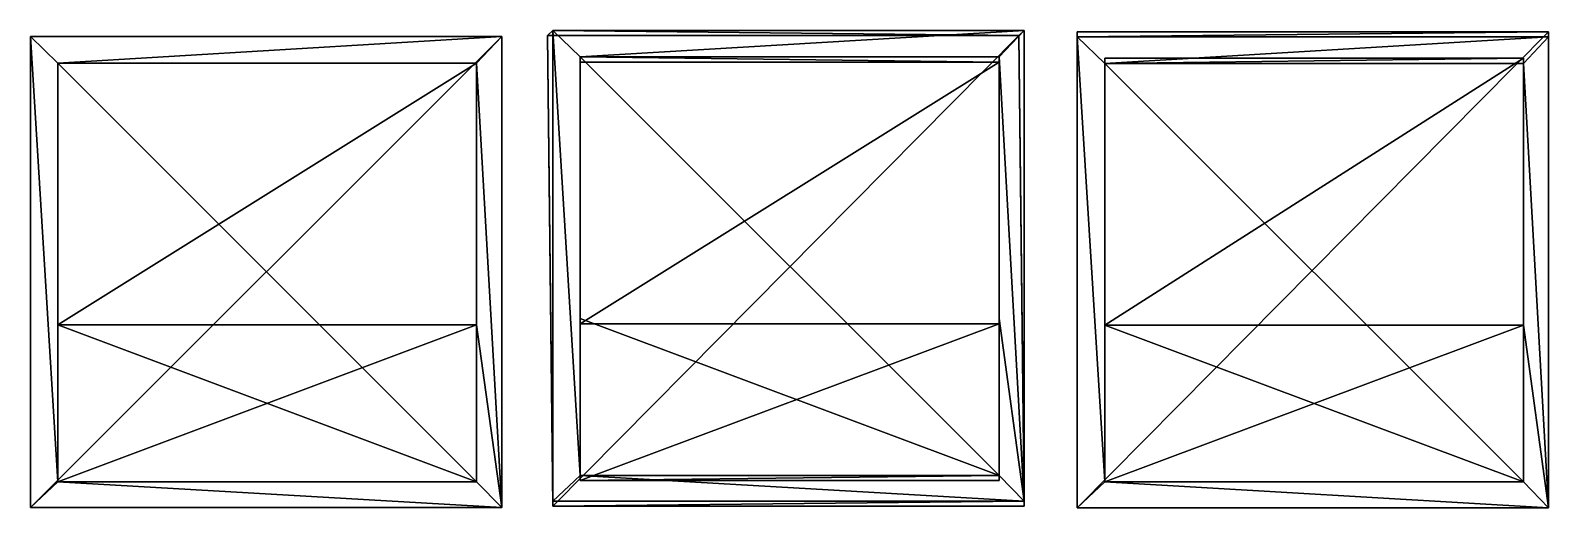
# Model space of a CAD drawing. Header units: metres. Extents: x 0 to 99.4, y 0 to 49.2.
# Drawn here: x 50 to 78.99, y 20.02 to 29.15 of the extents above; entities that cross this region are included whole.
import ezdxf

# ---------------------------------------------------------------- set-up
doc = ezdxf.new("R2010")
doc.units = ezdxf.units.M

msp = doc.modelspace()

# ---------------------------------------------------------------- meshes
at = {"layer": 'Layer0'}
mesh = msp.add_polyface(dxfattribs=at)
corners = [(50, 29.026, 1), (50, 20.026), (50, 20.026, 1), (50, 29.026)]
mesh.append_faces([[corners[k] for k in face] for face in [(0, 1, 2), (1, 0, 3)]], dxfattribs={"vtx0": -1})
mesh = msp.add_polyface(dxfattribs=at)
corners = [(50, 29.026, 1), (59, 29.026), (50, 29.026), (59, 29.026, 1)]
mesh.append_faces([[corners[k] for k in face] for face in [(0, 1, 2), (1, 0, 3)]], dxfattribs={"vtx0": -1})
mesh = msp.add_polyface(dxfattribs=at)
corners = [(50, 20.026, 1), (50.522, 20.517, 1), (50, 29.026, 1), (59, 20.026, 1), (58.522, 20.517, 1), (58.522, 23.517, 1), (58.522, 28.517, 1), (50.522, 28.517, 1), (59, 29.026, 1), (50.522, 23.517, 1)]
mesh.append_faces([[corners[k] for k in face] for face in [(7, 1, 9)]], dxfattribs={"vtx0": -1})
mesh.append_faces([[corners[k] for k in face] for face in [(0, 1, 2), (1, 3, 4), (4, 3, 5), (5, 3, 6), (2, 7, 8), (8, 6, 3)]], dxfattribs={"vtx0": -1, "vtx1": -1})
mesh.append_faces([[corners[k] for k in face] for face in [(7, 2, 1)]], dxfattribs={"vtx0": -1, "vtx1": -1, "vtx2": -1})
mesh.append_faces([[corners[k] for k in face] for face in [(1, 0, 3), (8, 7, 6)]], dxfattribs={"vtx0": -1, "vtx2": -1})
mesh = msp.add_polyface(dxfattribs=at)
corners = [(59, 29.026), (50, 20.026), (50, 29.026), (59, 20.026)]
mesh.append_faces([[corners[k] for k in face] for face in [(0, 1, 2), (1, 0, 3)]], dxfattribs={"vtx0": -1})
mesh = msp.add_polyface(dxfattribs=at)
corners = [(59, 29.026), (59, 20.026, 1), (59, 20.026), (59, 29.026, 1)]
mesh.append_faces([[corners[k] for k in face] for face in [(0, 1, 2), (1, 0, 3)]], dxfattribs={"vtx0": -1})
mesh = msp.add_polyface(dxfattribs=at)
corners = [(59.977, 29.146, 1), (68.877, 29.046), (59.877, 29.046), (68.977, 29.146, 1)]
mesh.append_faces([[corners[k] for k in face] for face in [(0, 1, 2), (1, 0, 3)]], dxfattribs={"vtx0": -1})
mesh = msp.add_polyface(dxfattribs=at)
corners = [(59.977, 29.146, 1), (59.877, 29.046), (59.977, 20.146, 1)]
mesh.append_faces([[corners[k] for k in face] for face in [(0, 1, 2)]])
mesh = msp.add_polyface(dxfattribs=at)
corners = [(68.877, 29.046), (59.977, 20.046), (59.877, 29.046), (68.977, 20.046)]
mesh.append_faces([[corners[k] for k in face] for face in [(0, 1, 2), (1, 0, 3)]], dxfattribs={"vtx0": -1})
mesh = msp.add_polyface(dxfattribs=at)
corners = [(59.877, 29.046), (59.977, 20.046), (59.977, 20.146, 1)]
mesh.append_faces([[corners[k] for k in face] for face in [(0, 1, 2)]])
mesh = msp.add_polyface(dxfattribs=at)
corners = [(59.977, 20.146, 1), (60.499, 20.637, 1), (59.977, 29.146, 1), (68.977, 20.146, 1), (68.499, 20.637, 1), (68.499, 23.637, 1), (68.499, 28.637, 1), (60.499, 28.637, 1), (68.977, 29.146, 1), (60.499, 23.637, 1)]
mesh.append_faces([[corners[k] for k in face] for face in [(7, 1, 9)]], dxfattribs={"vtx0": -1})
mesh.append_faces([[corners[k] for k in face] for face in [(0, 1, 2), (1, 3, 4), (4, 3, 5), (5, 3, 6), (2, 7, 8), (8, 6, 3)]], dxfattribs={"vtx0": -1, "vtx1": -1})
mesh.append_faces([[corners[k] for k in face] for face in [(7, 2, 1)]], dxfattribs={"vtx0": -1, "vtx1": -1, "vtx2": -1})
mesh.append_faces([[corners[k] for k in face] for face in [(1, 0, 3), (8, 7, 6)]], dxfattribs={"vtx0": -1, "vtx2": -1})
mesh = msp.add_polyface(dxfattribs=at)
corners = [(68.977, 29.146, 1), (68.977, 20.146, 1), (68.877, 29.046)]
mesh.append_faces([[corners[k] for k in face] for face in [(0, 1, 2)]])
mesh = msp.add_polyface(dxfattribs=at)
corners = [(68.877, 29.046), (68.977, 20.146, 1), (68.977, 20.046)]
mesh.append_faces([[corners[k] for k in face] for face in [(0, 1, 2)]])
mesh = msp.add_polyface(dxfattribs=at)
corners = [(69.992, 29.02, 1), (69.992, 20.02), (69.992, 20.02, 1), (69.992, 29.12)]
mesh.append_faces([[corners[k] for k in face] for face in [(0, 1, 2), (1, 0, 3)]], dxfattribs={"vtx0": -1})
mesh = msp.add_polyface(dxfattribs=at)
corners = [(69.992, 29.02, 1), (78.992, 29.12), (69.992, 29.12), (78.992, 29.02, 1)]
mesh.append_faces([[corners[k] for k in face] for face in [(0, 1, 2), (1, 0, 3)]], dxfattribs={"vtx0": -1})
mesh = msp.add_polyface(dxfattribs=at)
corners = [(78.992, 29.12), (69.992, 20.02), (69.992, 29.12), (78.992, 20.02)]
mesh.append_faces([[corners[k] for k in face] for face in [(0, 1, 2), (1, 0, 3)]], dxfattribs={"vtx0": -1})
mesh = msp.add_polyface(dxfattribs=at)
corners = [(69.992, 20.02, 1), (70.515, 20.511, 1), (69.992, 29.02, 1), (78.992, 20.02, 1), (78.515, 20.511, 1), (78.515, 23.511, 1), (78.515, 28.511, 1), (70.515, 28.511, 1), (78.992, 29.02, 1), (70.515, 23.511, 1)]
mesh.append_faces([[corners[k] for k in face] for face in [(7, 1, 9)]], dxfattribs={"vtx0": -1})
mesh.append_faces([[corners[k] for k in face] for face in [(0, 1, 2), (1, 3, 4), (4, 3, 5), (5, 3, 6), (2, 7, 8), (8, 6, 3)]], dxfattribs={"vtx0": -1, "vtx1": -1})
mesh.append_faces([[corners[k] for k in face] for face in [(7, 2, 1)]], dxfattribs={"vtx0": -1, "vtx1": -1, "vtx2": -1})
mesh.append_faces([[corners[k] for k in face] for face in [(1, 0, 3), (8, 7, 6)]], dxfattribs={"vtx0": -1, "vtx2": -1})
mesh = msp.add_polyface(dxfattribs=at)
corners = [(78.992, 29.12), (78.992, 20.02, 1), (78.992, 20.02), (78.992, 29.02, 1)]
mesh.append_faces([[corners[k] for k in face] for face in [(0, 1, 2), (1, 0, 3)]], dxfattribs={"vtx0": -1})
mesh = msp.add_polyface(dxfattribs=at)
corners = [(50.522, 28.517, 1), (50.522, 23.517, 3), (50.522, 23.517, 1), (50.522, 28.517, 3)]
mesh.append_faces([[corners[k] for k in face] for face in [(0, 1, 2), (1, 0, 3)]], dxfattribs={"vtx0": -1})
mesh = msp.add_polyface(dxfattribs=at)
corners = [(58.522, 28.517, 3), (50.522, 28.517, 1), (58.522, 28.517, 1), (50.522, 28.517, 3)]
mesh.append_faces([[corners[k] for k in face] for face in [(0, 1, 2), (1, 0, 3)]], dxfattribs={"vtx0": -1})
mesh = msp.add_polyface(dxfattribs=at)
corners = [(58.522, 28.517, 3), (50.522, 23.517, 3), (50.522, 28.517, 3), (58.522, 23.517, 3)]
mesh.append_faces([[corners[k] for k in face] for face in [(0, 1, 2), (1, 0, 3)]], dxfattribs={"vtx0": -1})
mesh = msp.add_polyface(dxfattribs=at)
corners = [(58.522, 20.517, 1), (50.522, 23.517, 1), (50.522, 20.517, 1), (50.522, 28.517, 1), (58.522, 28.517, 1), (58.522, 23.517, 1)]
mesh.append_faces([[corners[k] for k in face] for face in [(0, 1, 2), (4, 0, 5)]], dxfattribs={"vtx0": -1})
mesh.append_faces([[corners[k] for k in face] for face in [(1, 0, 3), (3, 0, 4)]], dxfattribs={"vtx0": -1, "vtx1": -1})
mesh = msp.add_polyface(dxfattribs=at)
corners = [(58.522, 28.517, 3), (58.522, 23.517, 1), (58.522, 23.517, 3), (58.522, 28.517, 1)]
mesh.append_faces([[corners[k] for k in face] for face in [(0, 1, 2), (1, 0, 3)]], dxfattribs={"vtx0": -1})
mesh = msp.add_polyface(dxfattribs=at)
corners = [(68.499, 20.637, 1), (60.499, 23.637, 1), (60.499, 20.637, 1), (60.499, 28.637, 1), (68.499, 28.637, 1), (68.499, 23.637, 1)]
mesh.append_faces([[corners[k] for k in face] for face in [(0, 1, 2), (4, 0, 5)]], dxfattribs={"vtx0": -1})
mesh.append_faces([[corners[k] for k in face] for face in [(1, 0, 3), (3, 0, 4)]], dxfattribs={"vtx0": -1, "vtx1": -1})
mesh = msp.add_polyface(dxfattribs=at)
corners = [(68.499, 28.537, 3), (60.499, 28.637, 1), (68.499, 28.637, 1), (60.499, 28.537, 3)]
mesh.append_faces([[corners[k] for k in face] for face in [(0, 1, 2), (1, 0, 3)]], dxfattribs={"vtx0": -1})
mesh = msp.add_polyface(dxfattribs=at)
corners = [(60.499, 23.637, 1), (60.499, 28.537, 3), (60.499, 23.537, 3), (60.499, 28.637, 1)]
mesh.append_faces([[corners[k] for k in face] for face in [(0, 1, 2), (1, 0, 3)]], dxfattribs={"vtx0": -1})
mesh = msp.add_polyface(dxfattribs=at)
corners = [(68.499, 28.537, 3), (60.499, 23.537, 3), (60.499, 28.537, 3), (68.499, 23.537, 3)]
mesh.append_faces([[corners[k] for k in face] for face in [(0, 1, 2), (1, 0, 3)]], dxfattribs={"vtx0": -1})
mesh = msp.add_polyface(dxfattribs=at)
corners = [(68.499, 28.537, 3), (68.499, 23.637, 1), (68.499, 23.537, 3), (68.499, 28.637, 1)]
mesh.append_faces([[corners[k] for k in face] for face in [(0, 1, 2), (1, 0, 3)]], dxfattribs={"vtx0": -1})
mesh = msp.add_polyface(dxfattribs=at)
corners = [(78.515, 28.611, 3), (70.515, 28.511, 1), (78.515, 28.511, 1), (70.515, 28.611, 3)]
mesh.append_faces([[corners[k] for k in face] for face in [(0, 1, 2), (1, 0, 3)]], dxfattribs={"vtx0": -1})
mesh = msp.add_polyface(dxfattribs=at)
corners = [(70.515, 28.511, 1), (70.515, 23.511, 3), (70.515, 23.511, 1), (70.515, 28.611, 3)]
mesh.append_faces([[corners[k] for k in face] for face in [(0, 1, 2), (1, 0, 3)]], dxfattribs={"vtx0": -1})
mesh = msp.add_polyface(dxfattribs=at)
corners = [(78.515, 28.611, 3), (70.515, 23.511, 3), (70.515, 28.611, 3), (78.515, 23.511, 3)]
mesh.append_faces([[corners[k] for k in face] for face in [(0, 1, 2), (1, 0, 3)]], dxfattribs={"vtx0": -1})
mesh = msp.add_polyface(dxfattribs=at)
corners = [(78.515, 20.511, 1), (70.515, 23.511, 1), (70.515, 20.511, 1), (70.515, 28.511, 1), (78.515, 28.511, 1), (78.515, 23.511, 1)]
mesh.append_faces([[corners[k] for k in face] for face in [(0, 1, 2), (4, 0, 5)]], dxfattribs={"vtx0": -1})
mesh.append_faces([[corners[k] for k in face] for face in [(1, 0, 3), (3, 0, 4)]], dxfattribs={"vtx0": -1, "vtx1": -1})
mesh = msp.add_polyface(dxfattribs=at)
corners = [(78.515, 28.611, 3), (78.515, 23.511, 1), (78.515, 23.511, 3), (78.515, 28.511, 1)]
mesh.append_faces([[corners[k] for k in face] for face in [(0, 1, 2), (1, 0, 3)]], dxfattribs={"vtx0": -1})
mesh = msp.add_polyface(dxfattribs=at)
corners = [(50.522, 23.517, 1), (50.522, 20.517, 2), (50.522, 20.517, 1), (50.522, 23.517, 3)]
mesh.append_faces([[corners[k] for k in face] for face in [(0, 1, 2), (1, 0, 3)]], dxfattribs={"vtx0": -1})
mesh = msp.add_polyface(dxfattribs=at)
corners = [(58.522, 23.517, 3), (50.522, 20.517, 2), (50.522, 23.517, 3), (58.522, 20.517, 2)]
mesh.append_faces([[corners[k] for k in face] for face in [(0, 1, 2), (1, 0, 3)]], dxfattribs={"vtx0": -1})
mesh = msp.add_polyface(dxfattribs=at)
corners = [(58.522, 23.517, 3), (58.522, 20.517, 1), (58.522, 20.517, 2), (58.522, 23.517, 1)]
mesh.append_faces([[corners[k] for k in face] for face in [(0, 1, 2), (1, 0, 3)]], dxfattribs={"vtx0": -1})
mesh = msp.add_polyface(dxfattribs=at)
corners = [(60.499, 20.637, 1), (60.499, 23.537, 3), (60.499, 20.537, 2), (60.499, 23.637, 1)]
mesh.append_faces([[corners[k] for k in face] for face in [(0, 1, 2), (1, 0, 3)]], dxfattribs={"vtx0": -1})
mesh = msp.add_polyface(dxfattribs=at)
corners = [(68.499, 23.537, 3), (60.499, 20.537, 2), (60.499, 23.537, 3), (68.499, 20.537, 2)]
mesh.append_faces([[corners[k] for k in face] for face in [(0, 1, 2), (1, 0, 3)]], dxfattribs={"vtx0": -1})
mesh = msp.add_polyface(dxfattribs=at)
corners = [(68.499, 23.537, 3), (68.499, 20.637, 1), (68.499, 20.537, 2), (68.499, 23.637, 1)]
mesh.append_faces([[corners[k] for k in face] for face in [(0, 1, 2), (1, 0, 3)]], dxfattribs={"vtx0": -1})
mesh = msp.add_polyface(dxfattribs=at)
corners = [(70.515, 23.511, 1), (70.515, 20.511, 2), (70.515, 20.511, 1), (70.515, 23.511, 3)]
mesh.append_faces([[corners[k] for k in face] for face in [(0, 1, 2), (1, 0, 3)]], dxfattribs={"vtx0": -1})
mesh = msp.add_polyface(dxfattribs=at)
corners = [(78.515, 23.511, 3), (70.515, 20.511, 2), (70.515, 23.511, 3), (78.515, 20.511, 2)]
mesh.append_faces([[corners[k] for k in face] for face in [(0, 1, 2), (1, 0, 3)]], dxfattribs={"vtx0": -1})
mesh = msp.add_polyface(dxfattribs=at)
corners = [(78.515, 23.511, 3), (78.515, 20.511, 1), (78.515, 20.511, 2), (78.515, 23.511, 1)]
mesh.append_faces([[corners[k] for k in face] for face in [(0, 1, 2), (1, 0, 3)]], dxfattribs={"vtx0": -1})
mesh = msp.add_polyface(dxfattribs=at)
corners = [(60.499, 20.537, 2), (68.499, 20.637, 1), (60.499, 20.637, 1), (68.499, 20.537, 2)]
mesh.append_faces([[corners[k] for k in face] for face in [(0, 1, 2), (1, 0, 3)]], dxfattribs={"vtx0": -1})
mesh = msp.add_polyface(dxfattribs=at)
corners = [(50.522, 20.517, 2), (58.522, 20.517, 1), (50.522, 20.517, 1), (58.522, 20.517, 2)]
mesh.append_faces([[corners[k] for k in face] for face in [(0, 1, 2), (1, 0, 3)]], dxfattribs={"vtx0": -1})
mesh = msp.add_polyface(dxfattribs=at)
corners = [(70.515, 20.511, 2), (78.515, 20.511, 1), (70.515, 20.511, 1), (78.515, 20.511, 2)]
mesh.append_faces([[corners[k] for k in face] for face in [(0, 1, 2), (1, 0, 3)]], dxfattribs={"vtx0": -1})
mesh = msp.add_polyface(dxfattribs=at)
corners = [(59, 20.026, 1), (50, 20.026), (59, 20.026), (50, 20.026, 1)]
mesh.append_faces([[corners[k] for k in face] for face in [(0, 1, 2), (1, 0, 3)]], dxfattribs={"vtx0": -1})
mesh = msp.add_polyface(dxfattribs=at)
corners = [(68.977, 20.146, 1), (59.977, 20.046), (68.977, 20.046), (59.977, 20.146, 1)]
mesh.append_faces([[corners[k] for k in face] for face in [(0, 1, 2), (1, 0, 3)]], dxfattribs={"vtx0": -1})
mesh = msp.add_polyface(dxfattribs=at)
corners = [(78.992, 20.02, 1), (69.992, 20.02), (78.992, 20.02), (69.992, 20.02, 1)]
mesh.append_faces([[corners[k] for k in face] for face in [(0, 1, 2), (1, 0, 3)]], dxfattribs={"vtx0": -1})

doc.saveas('drawing.dxf')
